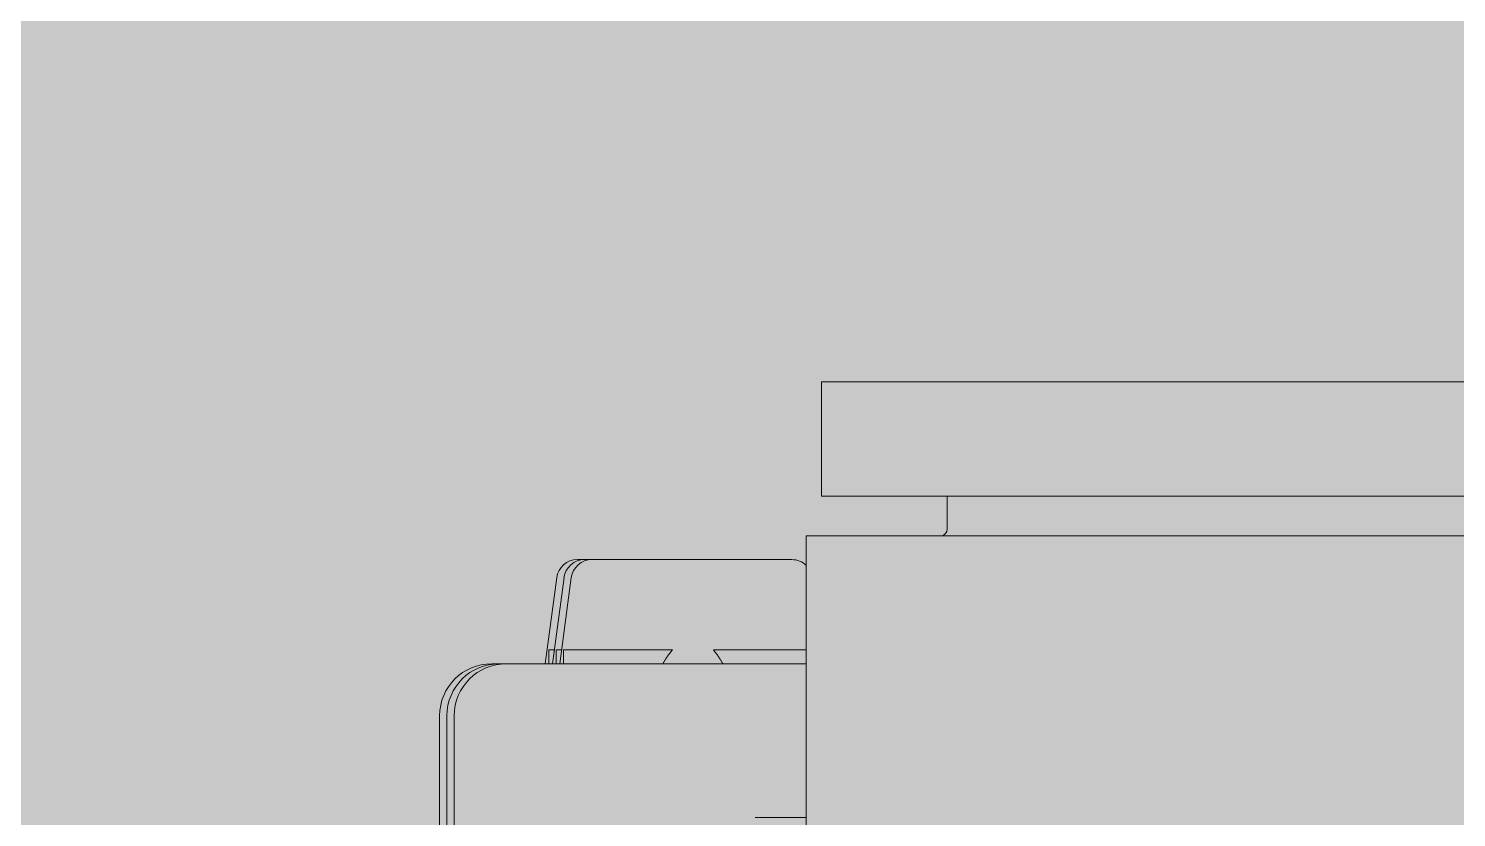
# Model space of a CAD drawing. Header units: centimetres. Extents: x 405564 to 502064, y 46284 to 60634.
# Drawn here: x 484843.04 to 484863.59, y 55983.09 to 55994.45 of the extents above; entities that cross this region are included whole.
import ezdxf

# ---------------------------------------------------------------- set-up
doc = ezdxf.new("R2010")
doc.units = ezdxf.units.CM
doc.layers.get('0').update_dxf_attribs({"color": 8, "lineweight": 9})
doc.layers.add('0-KRCN-MİMARİ-220526', color=8, linetype='Continuous', lineweight=9)
doc.layers.add('Visible (ISO)', color=8, linetype='Continuous', lineweight=18)
doc.layers.add('AS_NOT_MIMARI', color=8, linetype='Continuous')

# ---------------------------------------------------------------- blocks, each defined once
blk = doc.blocks.new('A$Cdfb98813')
h = blk.add_hatch()
h.set_pattern_fill('ANGLE', color=256)
h.set_pattern_definition([(0, (-482318.783, -59032.118), (0, 6.985), [5.08, -1.905]), (90, (-482318.783, -59032.118), (-6.985, 4e-16), [5.08, -1.905])])
h.paths.add_polyline_path([(2235.139, -683), (325.139, -683), (325.139, -933.015), (2235.139, -933.015)])
h.paths.add_polyline_path([(800, -700), (900, -700), (900, -800), (800, -800)], flags=16)
h.paths.add_polyline_path([(1700, -700), (1800, -700), (1800, -800), (1700, -800)], flags=16)
at = {"layer": 'Visible (ISO)'}
for p, q in [((1005.304, -843.195), (1004.704, -843.195)), ((1004.704, -844.845), (1004.704, -843.195)), ((1005.304, -843.195), (1053.664, -843.195)), ((1004.704, -844.845), (1005.304, -844.845)), ((1053.664, -844.845), (1005.304, -844.845)), ((1006.514, -844.845), (1006.514, -845.315)), ((1004.484, -845.415), (1004.484, -863.415)), ((1054.484, -845.415), (1004.484, -845.415)), ((1001.19, -845.756), (1001.295, -845.756)), ((1001.295, -845.756), (1001.4, -845.756)), ((1001.4, -845.756), (1004.275, -845.756)), ((1000.893, -846.016), (1000.727, -847.256)), ((1000.998, -846.016), (1000.832, -847.256)), ((1001.103, -846.016), (1000.937, -847.256)), ((1000.78, -847.056), (1000.79, -847.056)), ((1000.79, -847.056), (1000.859, -847.056)), ((1000.885, -847.056), (1000.895, -847.056)), ((1000.895, -847.056), (1000.964, -847.056)), ((1000.99, -847.056), (1001, -847.056)), ((1001, -847.056), (1001.303, -847.056)), ((1001.303, -847.056), (1002.558, -847.056)), ((1003.148, -847.056), (1004.403, -847.056)), ((1004.403, -847.056), (1004.484, -847.056)), ((999.998, -847.256), (999.958, -847.256)), ((999.958, -847.256), (999.958, -847.256)), ((999.998, -847.256), (1000.063, -847.256)), ((1000.103, -847.256), (1000.063, -847.256)), ((1000.063, -847.256), (1000.063, -847.256)), ((1000.103, -847.256), (1000.167, -847.256)), ((1000.167, -847.256), (1000.168, -847.256)), ((1000.208, -847.256), (1000.168, -847.256)), ((1000.208, -847.256), (1000.964, -847.256)), ((1004.484, -847.256), (1000.964, -847.256)), ((999.208, -851.656), (999.208, -848.006)), ((999.313, -851.656), (999.313, -848.006)), ((999.417, -851.656), (999.417, -848.006)), ((1004.484, -849.47), (1003.751, -849.47))]:
    blk.add_line(p, q, dxfattribs=at)
for centre, radius, start, end in [((1006.414, -845.315), 0.1, 270, 0), ((1001.19, -846.056), 0.3, 90, 172.4054), ((1001.295, -846.056), 0.3, 90, 172.4054), ((1001.4, -846.056), 0.3, 90, 172.4054), ((1004.275, -846.056), 0.3, 45.6529, 90), ((999.958, -848.006), 0.75, 90, 180), ((1000.063, -848.006), 0.75, 90, 180), ((1000.167, -848.006), 0.75, 90, 180)]:
    blk.add_arc(centre, radius, start, end, dxfattribs=at)
for points, weights in [([(1000.78, -847.056), (1000.781, -847.137), (1000.781, -847.256)], [1.01074308397, 1.00781971251, 1.0035555776]), ([(1000.885, -847.056), (1000.886, -847.137), (1000.886, -847.256)], [1.01074308397, 1.00781971251, 1.0035555776]), ([(1000.99, -847.056), (1000.991, -847.137), (1000.991, -847.256)], [1.01074308397, 1.00781971251, 1.0035555776]), ([(1002.42, -847.256), (1002.489, -847.137), (1002.558, -847.056)], [1.0035555776, 1.00781971251, 1.01074308397]), ([(1003.148, -847.056), (1003.216, -847.137), (1003.286, -847.256)], [1.01074308397, 1.00781971251, 1.0035555776])]:
    blk.add_rational_spline(points, weights, degree=2, dxfattribs=at)
blk = doc.blocks.new('A$C6A10306C')
at = {"layer": 'AS_NOT_MIMARI'}
blk.add_blockref('A$Cdfb98813', (13285.68, -3801.454), dxfattribs=at)

msp = doc.modelspace()

# ---------------------------------------------------------------- block references
at = {"layer": '0-KRCN-MİMARİ-220526'}
msp.add_blockref('A$C6A10306C', (470564.066, 60634.016), dxfattribs=at)

doc.saveas('drawing.dxf')
